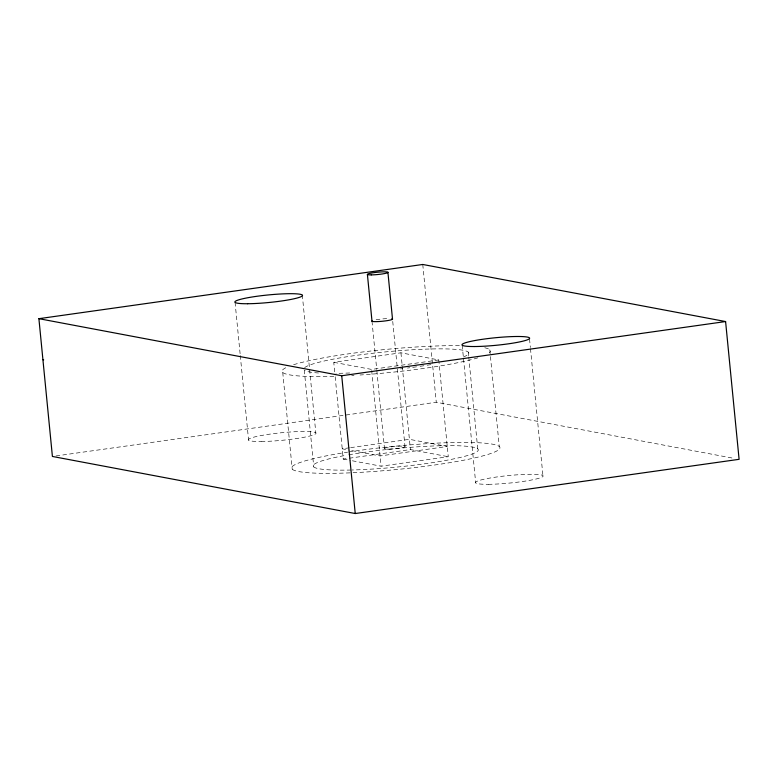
<?xml version="1.0" encoding="UTF-8"?>
<svg xmlns="http://www.w3.org/2000/svg" width="778" height="778" viewBox="0 0 778 778"><rect width="100%" height="100%" fill="white"/><g stroke="black" fill="none" stroke-linecap="round" stroke-linejoin="round"><path stroke-width="0.58" stroke-dasharray="3.89 2.92" d="M334.696 371.903L333.752 362.295L400.933 352.804L438.782 359.942L448.274 456.715L381.094 466.197L351.52 460.625M438.782 359.942L371.602 369.424L333.752 362.295M56.016 455.947L436.273 402.255L733.139 458.203M349.429 447.797L342.232 448.809L349.332 450.151M350.635 447.632L409.413 439.327L447.262 446.465L380.092 455.947L350.518 450.374M335.162 376.717L343.244 459.069L348.038 458.388M349.234 458.223L410.414 449.577L448.274 456.715M343.244 459.069L350.333 460.401M529.536 339.033L530.372 347.494M530.489 348.7L542.927 475.601M489.78 349.76L499.272 446.533M468.259 352.123L468.619 355.75M468.735 356.956L477.75 448.896M462.19 345.199L475.698 482.982M422.765 264.471L436.273 402.255M400.933 352.804L410.414 449.577M392.734 321.392L404.998 446.514M372.001 321.236L376.727 369.433M376.834 370.561L384.497 448.76M371.719 370.629L381.094 466.197M302.302 295.018L315.81 432.801M304.276 370.114L313.758 466.888M282.745 372.468L292.236 469.241M235.073 302.399L240.169 354.369M240.285 355.575L248.581 440.173M348.836 451.96A104.69 11.67 -5.6 0 1 499.807 448.429A104.69 11.67 -5.6 0 1 339.412 473.209A104.69 11.67 -5.6 0 1 347.61 452.154M348.816 454.799A82.925 9.239 -5.6 0 1 456.628 445.726A82.925 9.239 -5.6 0 1 459.234 457.678A82.925 9.239 -5.6 0 1 352.123 470M350.975 470.029A82.925 9.239 -5.6 0 1 346.638 455.179M477.867 357.831A104.69 11.67 -5.6 0 1 360 375.006M354.019 375.385A104.69 11.67 -5.6 0 1 351.656 375.531M333.82 376.328A104.69 11.67 -5.6 0 1 286.654 367.323M293.598 364.726A104.69 11.67 -5.6 0 1 461.179 345.714M484.762 347.756A104.69 11.67 -5.6 0 1 489.323 352.862M304.636 367.654A82.925 9.239 -5.6 0 1 407.254 350.1A82.925 9.239 -5.6 0 1 463.318 356.985M430.963 364.6A82.925 9.239 -5.6 0 1 425.119 365.553M423.913 365.738A82.925 9.239 -5.6 0 1 419.021 366.467M416.551 366.827A82.925 9.239 -5.6 0 1 407.439 368.043M402.741 368.626A82.925 9.239 -5.6 0 1 400.378 368.898M349.74 372.983A82.925 9.239 -5.6 0 1 335.97 373.352M318.552 372.983A82.925 9.239 -5.6 0 1 304.869 370.532M376.105 319.777A10.367 1.157 -5.6 0 1 388.66 318.581M388.329 449.169A10.367 1.157 -5.6 0 0 404.949 446.825A10.367 1.157 -5.6 0 0 390.964 446.922A10.367 1.157 -5.6 0 0 388.329 449.169M261.145 441.505A33.999 3.793 -5.6 0 0 315.664 433.803A33.999 3.793 -5.6 0 0 269.781 434.143A33.999 3.793 -5.6 0 0 261.145 441.505M488.263 484.305A33.999 3.793 -5.6 0 0 542.781 476.613A33.999 3.793 -5.6 0 0 496.899 476.953A33.999 3.793 -5.6 0 0 488.263 484.305"/><path stroke-width="1.17" d="M38.9 318.679L422.765 264.471L725.592 321.547L739.1 459.321L355.235 513.529L52.408 456.453L38.9 318.679L341.727 375.745L725.592 321.547M42.916 359.679L43.665 359.825M387.911 272.242L392.511 319.116M367.411 274.488L372.01 321.363M341.727 375.745L355.235 513.529M391.84 318.756A10.367 1.157 -5.6 0 1 383.418 321.149A10.367 1.157 -5.6 0 1 372.04 320.925M371.242 274.897A10.367 1.157 -5.6 0 0 387.862 272.553A10.367 1.157 -5.6 0 0 373.878 272.65A10.367 1.157 -5.6 0 0 371.242 274.897M474.755 346.531A33.999 3.793 -5.6 0 0 529.273 338.829A33.999 3.793 -5.6 0 0 483.391 339.169A33.999 3.793 -5.6 0 0 474.755 346.531M247.637 303.731A33.999 3.793 -5.6 0 0 302.156 296.029A33.999 3.793 -5.6 0 0 256.273 296.369A33.999 3.793 -5.6 0 0 247.637 303.731"/></g></svg>
